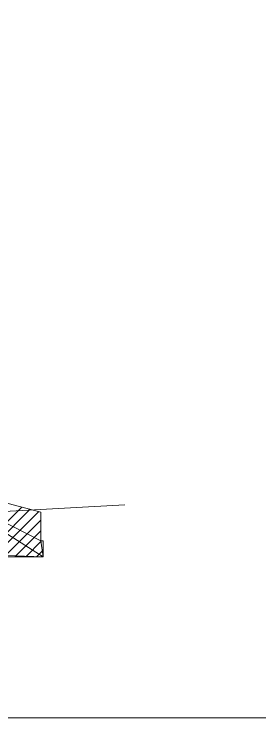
# Model space of a CAD drawing. Header units: metres. Extents: x 1.8 to 61.8, y -55.6 to -11.3.
# Drawn here: x 23.91 to 26.34, y -53.31 to -46.36 of the extents above; entities that cross this region are included whole.
import ezdxf
from ezdxf.lldxf.tags import DXFTag

# ---------------------------------------------------------------- set-up
doc = ezdxf.new("R2010")
doc.units = ezdxf.units.M
doc.header["$MEASUREMENT"] = 0
doc.layers.add('Calque commun', color=7, linetype='Continuous')
doc.layers.add('Cotations', color=7, linetype='Continuous')
tags = doc.linetypes.add('HIDDEN', pattern=[0.375, 0.25, -0.125]).pattern_tags.tags
tags[6:7] = [DXFTag(74, 4), DXFTag(75, 0), DXFTag(340, '0'), DXFTag(46, 1.0), DXFTag(50, 0.0), DXFTag(44, 0.0), DXFTag(45, 0.0)]
tags[4:5] = [DXFTag(74, 4), DXFTag(75, 0), DXFTag(340, '0'), DXFTag(46, 1.0), DXFTag(50, 0.0), DXFTag(44, 0.0), DXFTag(45, 0.0)]

# ---------------------------------------------------------------- blocks, each defined once
blk = doc.blocks.new('hatch14')
at = {"layer": 'Calque commun', "color": 7, "linetype": 'Continuous', "lineweight": 9}
for p, q in [((-45.522, 8.398), (-46.506, 7.414)), ((-45.354, 8.354), (-46.293, 7.414)), ((-45.186, 8.309), (-46.081, 7.414)), ((-45.143, 8.14), (-45.869, 7.414)), ((-45.143, 7.928), (-45.657, 7.414)), ((-45.131, 7.728), (-45.445, 7.414)), ((-45.102, 7.545), (-45.233, 7.414))]:
    blk.add_line(p, q, dxfattribs=at)
at = {"layer": 'Calque commun', "color": 7, "linetype": 'Continuous', "lineweight": 18}
mesh = blk.add_polyface(dxfattribs=at)
corners = [(-45.143, 8.298), (-45.143, 7.728), (-47.455, 8.908), (-64.919, 8.128), (-45.102, 7.414), (-66.295, 7.414), (-66.295, 8.128), (-63.967, 8.908), (-45.102, 7.728)]
mesh.append_faces([[corners[k] for k in face] for face in [(4, 1, 8)]], dxfattribs={"vtx0": -1, "color": 7})
mesh.append_faces([[corners[k] for k in face] for face in [(3, 2, 4), (4, 2, 1)]], dxfattribs={"vtx0": -1, "vtx1": -1, "vtx2": -1, "color": 7})
mesh.append_faces([[corners[k] for k in face] for face in [(3, 4, 5)]], dxfattribs={"vtx0": -1, "vtx2": -1, "color": 7})
mesh.append_faces([[corners[k] for k in face] for face in [(0, 1, 2), (6, 3, 5)]], dxfattribs={"vtx1": -1, "color": 7})
mesh.append_faces([[corners[k] for k in face] for face in [(3, 7, 2)]], dxfattribs={"vtx2": -1, "color": 7})
blk = doc.blocks.new('FACADE VILLA 4 5-28')
at = {"layer": 'Calque commun', "color": 26, "linetype": 'HIDDEN', "lineweight": 18}
blk.add_line((-47.844, 8.206), (-43.488, 8.442), dxfattribs=at)
at = {"layer": 'Calque commun', "color": 0, "linetype": 'ByBlock', "lineweight": -2}
blk.add_blockref('hatch14', (0, 0), dxfattribs=at)

msp = doc.modelspace()

# ---------------------------------------------------------------- block references
at = {"layer": 'Cotations', "color": 0, "linetype": 'ByBlock', "lineweight": -2, "xscale": 0.5, "yscale": 0.5, "zscale": 0.5}
msp.add_blockref('FACADE VILLA 4 5-28', (46.7509, -55.4249), dxfattribs=at)

# ---------------------------------------------------------------- meshes
at = {"layer": 'Calque commun', "color": 7, "linetype": 'Continuous', "lineweight": 9}
mesh = msp.add_polyface(dxfattribs=at)
corners = [(61.7636, -11.3086), (1.7636, -11.3086), (1.7636, -53.3086), (61.7636, -53.3086)]
mesh.append_faces([[corners[k] for k in face] for face in [(0, 1, 2, 3)]], dxfattribs={"color": 7})

doc.saveas('drawing.dxf')
